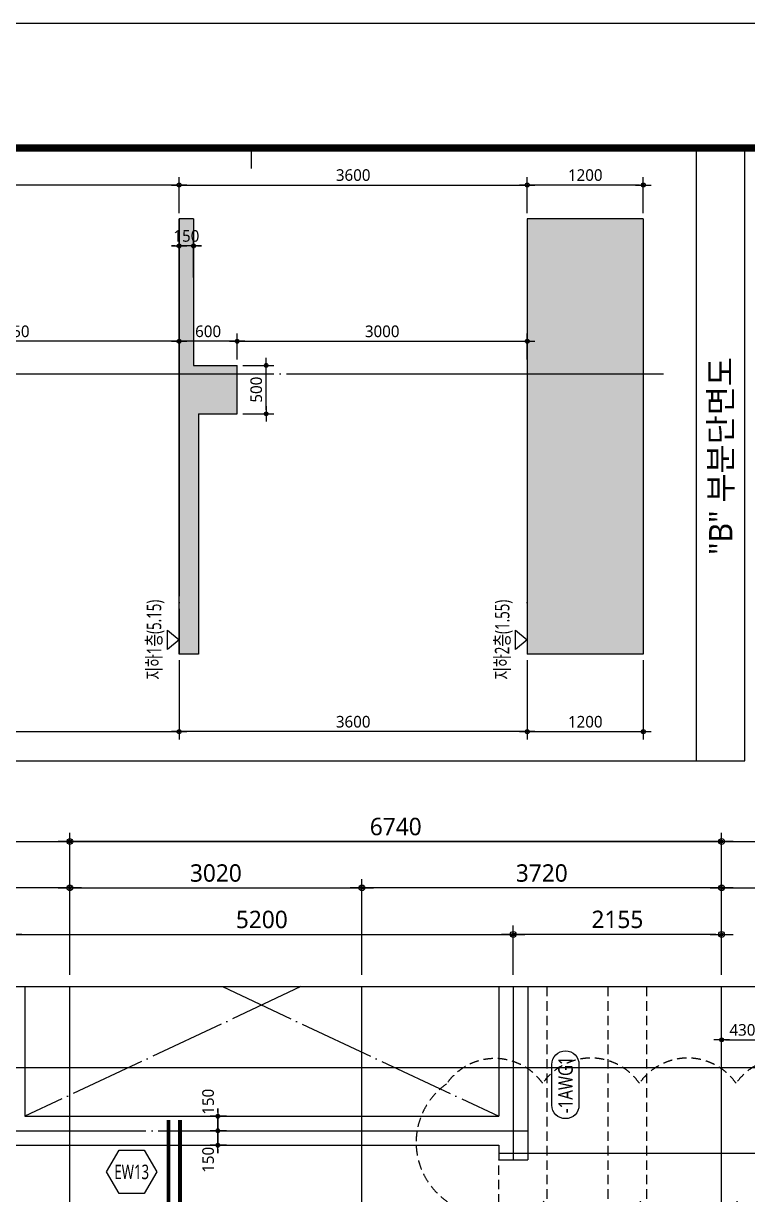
# Model space of a CAD drawing. Header units: millimetres. Extents: x 350420 to 672135, y -312840 to -44390.
# Drawn here: x 579830 to 587318, y -56494 to -44390 of the extents above; entities that cross this region are included whole.
import ezdxf
from ezdxf.enums import TextEntityAlignment as Align
from ezdxf.xclip import XClip

# ---------------------------------------------------------------- set-up
doc = ezdxf.new("R2010")
doc.units = ezdxf.units.MM
doc.header["$LTSCALE"] = 65
doc.header["$XCLIPFRAME"] = 0
for name, pattern in [('CEN', [62, 60, -1, 0, -1]), ('HID2', [7.5, 6, -1.5]), ('XS-지하주차장$0$CEN', [62, 60, -1, 0, -1]), ('XS-지하주차장$0$DDOT', [14, 12, -1, 0, -1]), ('XS-지하주차장$0$HID', [2.3, 1.5, -0.8])]:
    doc.linetypes.add(name, pattern=pattern)
doc.layers.get('Defpoints').update_dxf_attribs({"color": 145})
for name, color, linetype in [('253', 253, 'Continuous'), ('BAR-B', 2, 'HID2'), ('BAR-T', 2, 'Continuous'), ('CEN', 1, 'CEN'), ('DIM', 7, 'Continuous'), ('FORM_고양장항A-1BL-S-성능$0$FORM', 7, 'Continuous'), ('LEADER', 7, 'Continuous'), ('M', 7, 'Continuous'), ('NAME-B', 6, 'Continuous'), ('NAME-W', 4, 'Continuous'), ('SEC', 2, 'Continuous'), ('XS-지하주차장$0$AWG', 5, 'XS-지하주차장$0$HID'), ('XS-지하주차장$0$CEN', 1, 'XS-지하주차장$0$CEN'), ('XS-지하주차장$0$G', 4, 'XS-지하주차장$0$HID'), ('XS-지하주차장$0$OPEN', 9, 'XS-지하주차장$0$DDOT'), ('XS-지하주차장$0$W1', 2, 'Continuous'), ('XS-지하주차장$0$W1-H', 11, 'XS-지하주차장$0$HID')]:
    doc.layers.add(name, color=color, linetype=linetype)
for name, color, linetype, plot in [('DEFPOINT', 144, 'Continuous', False), ('FORM_고양장항A-1BL-S-성능$0$DEFPOINT', 144, 'Continuous', False), ('XS-지하주차장$0$1215', 181, 'XS-지하주차장$0$HID', False), ('XS-지하주차장$0$DEFPOINT', 144, 'Continuous', False)]:
    doc.layers.add(name, color=color, linetype=linetype, plot=plot)
doc.layers.add('TEXT', color=3, linetype='Continuous', lineweight=9)
doc.styles.add('맑은고딕', font='malgun.ttf')
doc.dimstyles.new('DIM_40', dxfattribs={"dimscale": 40, "dimtxt": 3, "dimasz": 1, "dimexe": 2, "dimexo": 1.5, "dimgap": 1, "dimtad": 1, "dimdec": 0, "dimzin": 0, "dimdsep": 46, "dimtxsty": '맑은고딕', "dimblk1": 'DIMDOT', "dimblk2": 'DIMDOT', "dimsah": 1, "dimcen": 0.09, "dimdle": 2, "dimclrd": 7, "dimclre": 7, "dimclrt": 6, "dimadec": 0, "dimazin": 0, "dimtfac": 1, "dimtdec": 0, "dimtix": 1, "dimtmove": 2, "dimatfit": 3, "dimldrblk": 'DIMDOT', "dimfxl": 0, "dimtolj": 1, "dimtzin": 0, "dimarcsym": 0})
doc.dimstyles.new('DIM_60', dxfattribs={"dimscale": 60, "dimtxt": 3, "dimasz": 1, "dimexe": 1.5, "dimexo": 2, "dimgap": 1, "dimtad": 1, "dimdec": 0, "dimzin": 0, "dimdsep": 46, "dimtxsty": '맑은고딕', "dimblk1": 'DIMDOT', "dimblk2": 'DIMDOT', "dimsah": 1, "dimcen": 0.09, "dimdle": 2, "dimclrd": 7, "dimclre": 7, "dimclrt": 3, "dimadec": 0, "dimazin": 0, "dimtfac": 1, "dimtdec": 0, "dimtix": 1, "dimtmove": 2, "dimatfit": 3, "dimldrblk": 'DIMDOT', "dimfxl": 0, "dimtolj": 1, "dimtzin": 0, "dimarcsym": 0})

# ---------------------------------------------------------------- blocks, each defined once
blk = doc.blocks.new('XS-지하주차장$0$B1-6')
at = {"layer": 'XS-지하주차장$0$CEN'}
for p, q in [((25215, 18275), (25215, 27680)), ((24985, 10725), (24985, 18575)), ((16835, 18425), (25285, 18425))]:
    blk.add_line(p, q, dxfattribs=at)
at = {"layer": 'XS-지하주차장$0$OPEN'}
for p, q in [((22535, 13375), (24835, 18275)), ((22535, 18275), (24835, 13375))]:
    blk.add_line(p, q, dxfattribs=at)
at = {"layer": 'XS-지하주차장$0$W1'}
for p, q in [((16835, 18575), (25285, 18575)), ((25285, 18275), (25285, 18575)), ((22535, 18275), (24835, 18275)), ((24835, 13375), (24835, 18275)), ((25135, 10725), (25135, 18275)), ((25135, 18275), (25285, 18275)), ((22535, 13375), (24835, 13375))]:
    blk.add_line(p, q, dxfattribs=at)
blk = doc.blocks.new('XS-지하주차장$0$B2-W')
at = {"layer": 'XS-지하주차장$0$W1-H'}
for p, q in [((123675, 82925), (123675, 74475)), ((118475, 77225), (118475, 74925)), ((123375, 77225), (123375, 74925)), ((118475, 74925), (123375, 74925)), ((115825, 74625), (123375, 74625)), ((123375, 74625), (123375, 74475)), ((123375, 74475), (123675, 74475))]:
    blk.add_line(p, q, dxfattribs=at)
blk = doc.blocks.new('XS-지하주차장')
at = {"layer": 'XS-지하주차장$0$1215'}
blk.add_lwpolyline([(662346, 143239, 0.520567), (663346, 143239, 0.520567), (664346, 143239, 0.520567), (665346, 143239, 0.520567), (666346, 143239, 0.520567), (667346, 143239, 0.520567), (668346, 143239, 0.520567), (669346, 143239, 0.520567), (670346, 143239, 0.520567), (671346, 143239, 0.520567), (672346, 143239, 0.520567), (672734, 143851, 0.520567), (672339, 144456, 0.520567), (671339, 144456, 0.520567), (670339, 144456, 0.520567), (669339, 144456, 0.520567), (668339, 144456, 0.520567), (667339, 144456, 0.520567), (666339, 144456, 0.520567), (665339, 144456, 0.520567), (664339, 144456, 0.520567), (663339, 144456, 0.520567), (662346, 144450, 0.520567)], format="xyb", close=True, dxfattribs=at)
at = {"layer": 'XS-지하주차장$0$AWG'}
for p, q in [((663385, 142515), (663385, 150575)), ((662885, 142015), (662885, 143665))]:
    blk.add_line(p, q, dxfattribs=at)
at = {"layer": 'XS-지하주차장$0$DEFPOINT'}
for p, q in [((655065, 144615), (674804, 166538)), ((684565, 144615), (655065, 144615))]:
    blk.add_line(p, q, dxfattribs=at)
at = {"layer": 'XS-지하주차장$0$G'}
for p, q in [((664015, 142515), (664015, 150575)), ((664415, 142515), (664415, 150575))]:
    blk.add_line(p, q, dxfattribs=at)
at = {"layer": 'XS-지하주차장$0$W1', "rotation": 270}
blk.add_blockref('XS-지하주차장$0$B1-6', (644610, 168950), dxfattribs=at)
at = {"layer": 'XS-지하주차장$0$W1-H'}
blk.add_blockref('XS-지하주차장$0$B2-W', (539510, 69190), dxfattribs=at)
blk = doc.blocks.new('DIMDOT')
at = {"layer": 'DIM', "linetype": 'Continuous'}
blk.add_line((-2, 0), (2, 0), dxfattribs=at)
for radius in [0.5, 0.25]:
    blk.add_circle((0, 0), radius, dxfattribs=at)
blk = doc.blocks.new('*D586')
at = {"layer": 'Defpoints', "color": 0, "linetype": 'Continuous', "transparency": 16777216}
for p in [(580310, -52845), (573570, -54345), (580310, -54345)]:
    blk.add_point(p, dxfattribs=at)
at = {"layer": 'DIM', "color": 7, "linetype": 'Continuous', "lineweight": -2, "transparency": 16777216}
for p, q in [((573570, -54225), (573570, -52755)), ((580310, -54225), (580310, -52755)), ((573630, -52845), (580250, -52845))]:
    blk.add_line(p, q, dxfattribs=at)
at = {"layer": 'DIM', "color": 7, "linetype": 'Continuous', "lineweight": -2, "transparency": 16777216, "xscale": 60, "yscale": 60, "zscale": 60, "rotation": 180}
blk.add_blockref('DIMDOT', (573570, -52845), dxfattribs=at)
at = {"layer": 'DIM', "color": 7, "linetype": 'Continuous', "lineweight": -2, "transparency": 16777216, "xscale": 60, "yscale": 60, "zscale": 60}
blk.add_blockref('DIMDOT', (580310, -52845), dxfattribs=at)
at = {"layer": 'DIM', "color": 3, "linetype": 'Continuous', "transparency": 16777216, "insert": (576940, -52692), "char_height": 180, "attachment_point": 5, "style": '맑은고딕'}
blk.add_mtext('\\A1;6740', dxfattribs=at)
blk = doc.blocks.new('*D588')
at = {"layer": 'Defpoints', "color": 0, "linetype": 'Continuous', "transparency": 16777216}
for p in [(577290, -53325), (577290, -54345), (580310, -54345)]:
    blk.add_point(p, dxfattribs=at)
at = {"layer": 'DIM', "color": 7, "linetype": 'Continuous', "lineweight": -2, "transparency": 16777216}
for p, q in [((577290, -54225), (577290, -53235)), ((580310, -54225), (580310, -53235)), ((580250, -53325), (577350, -53325))]:
    blk.add_line(p, q, dxfattribs=at)
at = {"layer": 'DIM', "color": 7, "linetype": 'Continuous', "lineweight": -2, "transparency": 16777216, "xscale": 60, "yscale": 60, "zscale": 60, "rotation": 180}
blk.add_blockref('DIMDOT', (577290, -53325), dxfattribs=at)
at = {"layer": 'DIM', "color": 7, "linetype": 'Continuous', "lineweight": -2, "transparency": 16777216, "xscale": 60, "yscale": 60, "zscale": 60}
blk.add_blockref('DIMDOT', (580310, -53325), dxfattribs=at)
at = {"layer": 'DIM', "color": 3, "linetype": 'Continuous', "transparency": 16777216, "insert": (578800, -53172), "char_height": 180, "attachment_point": 5, "style": '맑은고딕'}
blk.add_mtext('\\A1;3020', dxfattribs=at)
blk = doc.blocks.new('*D589')
at = {"layer": 'Defpoints', "color": 0, "linetype": 'Continuous', "transparency": 16777216}
for p in [(593790, -52845), (587050, -54345), (593790, -54345)]:
    blk.add_point(p, dxfattribs=at)
at = {"layer": 'DIM', "color": 7, "linetype": 'Continuous', "lineweight": -2, "transparency": 16777216}
for p, q in [((587050, -54225), (587050, -52755)), ((593790, -54225), (593790, -52755)), ((587110, -52845), (593730, -52845))]:
    blk.add_line(p, q, dxfattribs=at)
at = {"layer": 'DIM', "color": 7, "linetype": 'Continuous', "lineweight": -2, "transparency": 16777216, "xscale": 60, "yscale": 60, "zscale": 60, "rotation": 180}
blk.add_blockref('DIMDOT', (587050, -52845), dxfattribs=at)
at = {"layer": 'DIM', "color": 7, "linetype": 'Continuous', "lineweight": -2, "transparency": 16777216, "xscale": 60, "yscale": 60, "zscale": 60}
blk.add_blockref('DIMDOT', (593790, -52845), dxfattribs=at)
at = {"layer": 'DIM', "color": 3, "linetype": 'Continuous', "transparency": 16777216, "insert": (590420, -52692), "char_height": 180, "attachment_point": 5, "style": '맑은고딕'}
blk.add_mtext('\\A1;6740', dxfattribs=at)
blk = doc.blocks.new('*D590')
at = {"layer": 'Defpoints', "color": 0, "linetype": 'Continuous', "transparency": 16777216}
for p in [(590770, -53325), (587050, -54345), (590770, -54345)]:
    blk.add_point(p, dxfattribs=at)
at = {"layer": 'DIM', "color": 7, "linetype": 'Continuous', "lineweight": -2, "transparency": 16777216}
for p, q in [((587050, -54225), (587050, -53235)), ((590770, -54225), (590770, -53235)), ((587110, -53325), (590710, -53325))]:
    blk.add_line(p, q, dxfattribs=at)
at = {"layer": 'DIM', "color": 7, "linetype": 'Continuous', "lineweight": -2, "transparency": 16777216, "xscale": 60, "yscale": 60, "zscale": 60, "rotation": 180}
blk.add_blockref('DIMDOT', (587050, -53325), dxfattribs=at)
at = {"layer": 'DIM', "color": 7, "linetype": 'Continuous', "lineweight": -2, "transparency": 16777216, "xscale": 60, "yscale": 60, "zscale": 60}
blk.add_blockref('DIMDOT', (590770, -53325), dxfattribs=at)
at = {"layer": 'DIM', "color": 3, "linetype": 'Continuous', "transparency": 16777216, "insert": (588910, -53172), "char_height": 180, "attachment_point": 5, "style": '맑은고딕'}
blk.add_mtext('\\A1;3720', dxfattribs=at)
blk = doc.blocks.new('*D592')
at = {"layer": 'Defpoints', "color": 0, "linetype": 'Continuous', "transparency": 16777216}
for p in [(580310, -52845), (580310, -54345), (587050, -54345)]:
    blk.add_point(p, dxfattribs=at)
at = {"layer": 'DIM', "color": 7, "linetype": 'Continuous', "lineweight": -2, "transparency": 16777216}
for p, q in [((580310, -54225), (580310, -52755)), ((587050, -54225), (587050, -52755)), ((586990, -52845), (580370, -52845))]:
    blk.add_line(p, q, dxfattribs=at)
at = {"layer": 'DIM', "color": 7, "linetype": 'Continuous', "lineweight": -2, "transparency": 16777216, "xscale": 60, "yscale": 60, "zscale": 60, "rotation": 180}
blk.add_blockref('DIMDOT', (580310, -52845), dxfattribs=at)
at = {"layer": 'DIM', "color": 7, "linetype": 'Continuous', "lineweight": -2, "transparency": 16777216, "xscale": 60, "yscale": 60, "zscale": 60}
blk.add_blockref('DIMDOT', (587050, -52845), dxfattribs=at)
at = {"layer": 'DIM', "color": 3, "linetype": 'Continuous', "transparency": 16777216, "insert": (583680, -52692), "char_height": 180, "attachment_point": 5, "style": '맑은고딕'}
blk.add_mtext('\\A1;6740', dxfattribs=at)
blk = doc.blocks.new('*D593')
at = {"layer": 'Defpoints', "color": 0, "linetype": 'Continuous', "transparency": 16777216}
for p in [(583330, -53325), (583330, -54345), (587050, -54345)]:
    blk.add_point(p, dxfattribs=at)
at = {"layer": 'DIM', "color": 7, "linetype": 'Continuous', "lineweight": -2, "transparency": 16777216}
for p, q in [((583330, -54225), (583330, -53235)), ((587050, -54225), (587050, -53235)), ((586990, -53325), (583390, -53325))]:
    blk.add_line(p, q, dxfattribs=at)
at = {"layer": 'DIM', "color": 7, "linetype": 'Continuous', "lineweight": -2, "transparency": 16777216, "xscale": 60, "yscale": 60, "zscale": 60, "rotation": 180}
blk.add_blockref('DIMDOT', (583330, -53325), dxfattribs=at)
at = {"layer": 'DIM', "color": 7, "linetype": 'Continuous', "lineweight": -2, "transparency": 16777216, "xscale": 60, "yscale": 60, "zscale": 60}
blk.add_blockref('DIMDOT', (587050, -53325), dxfattribs=at)
at = {"layer": 'DIM', "color": 3, "linetype": 'Continuous', "transparency": 16777216, "insert": (585190, -53172), "char_height": 180, "attachment_point": 5, "style": '맑은고딕'}
blk.add_mtext('\\A1;3720', dxfattribs=at)
blk = doc.blocks.new('*D594')
at = {"layer": 'Defpoints', "color": 0, "linetype": 'Continuous', "transparency": 16777216}
for p in [(583330, -53325), (580310, -54345), (583330, -54345)]:
    blk.add_point(p, dxfattribs=at)
at = {"layer": 'DIM', "color": 7, "linetype": 'Continuous', "lineweight": -2, "transparency": 16777216}
for p, q in [((580310, -54225), (580310, -53235)), ((583330, -54225), (583330, -53235)), ((580370, -53325), (583270, -53325))]:
    blk.add_line(p, q, dxfattribs=at)
at = {"layer": 'DIM', "color": 7, "linetype": 'Continuous', "lineweight": -2, "transparency": 16777216, "xscale": 60, "yscale": 60, "zscale": 60, "rotation": 180}
blk.add_blockref('DIMDOT', (580310, -53325), dxfattribs=at)
at = {"layer": 'DIM', "color": 7, "linetype": 'Continuous', "lineweight": -2, "transparency": 16777216, "xscale": 60, "yscale": 60, "zscale": 60}
blk.add_blockref('DIMDOT', (583330, -53325), dxfattribs=at)
at = {"layer": 'DIM', "color": 3, "linetype": 'Continuous', "transparency": 16777216, "insert": (581820, -53172), "char_height": 180, "attachment_point": 5, "style": '맑은고딕'}
blk.add_mtext('\\A1;3020', dxfattribs=at)
blk = doc.blocks.new('*D640')
at = {"layer": 'Defpoints', "color": 0, "linetype": 'Continuous', "transparency": 16777216}
for p in [(584895, -53805), (579695, -54345), (584895, -54345)]:
    blk.add_point(p, dxfattribs=at)
at = {"layer": 'DIM', "color": 7, "linetype": 'Continuous', "lineweight": -2, "transparency": 16777216}
for p, q in [((579695, -54225), (579695, -53715)), ((584895, -54225), (584895, -53715)), ((579755, -53805), (584835, -53805))]:
    blk.add_line(p, q, dxfattribs=at)
at = {"layer": 'DIM', "color": 7, "linetype": 'Continuous', "lineweight": -2, "transparency": 16777216, "xscale": 60, "yscale": 60, "zscale": 60, "rotation": 180}
blk.add_blockref('DIMDOT', (579695, -53805), dxfattribs=at)
at = {"layer": 'DIM', "color": 7, "linetype": 'Continuous', "lineweight": -2, "transparency": 16777216, "xscale": 60, "yscale": 60, "zscale": 60}
blk.add_blockref('DIMDOT', (584895, -53805), dxfattribs=at)
at = {"layer": 'DIM', "color": 3, "linetype": 'Continuous', "transparency": 16777216, "insert": (582295, -53652), "char_height": 180, "attachment_point": 5, "style": '맑은고딕'}
blk.add_mtext('\\A1;5200', dxfattribs=at)
blk = doc.blocks.new('*D641')
at = {"layer": 'Defpoints', "color": 0, "linetype": 'Continuous', "transparency": 16777216}
for p in [(584895, -53805), (584895, -54345), (587050, -54345)]:
    blk.add_point(p, dxfattribs=at)
at = {"layer": 'DIM', "color": 7, "linetype": 'Continuous', "lineweight": -2, "transparency": 16777216}
for p, q in [((584895, -54225), (584895, -53715)), ((587050, -54225), (587050, -53715)), ((586990, -53805), (584955, -53805))]:
    blk.add_line(p, q, dxfattribs=at)
at = {"layer": 'DIM', "color": 7, "linetype": 'Continuous', "lineweight": -2, "transparency": 16777216, "xscale": 60, "yscale": 60, "zscale": 60, "rotation": 180}
blk.add_blockref('DIMDOT', (584895, -53805), dxfattribs=at)
at = {"layer": 'DIM', "color": 7, "linetype": 'Continuous', "lineweight": -2, "transparency": 16777216, "xscale": 60, "yscale": 60, "zscale": 60}
blk.add_blockref('DIMDOT', (587050, -53805), dxfattribs=at)
at = {"layer": 'DIM', "color": 3, "linetype": 'Continuous', "transparency": 16777216, "insert": (585972, -53651), "char_height": 180, "attachment_point": 5, "style": '맑은고딕'}
blk.add_mtext('\\A1;2155', dxfattribs=at)
blk = doc.blocks.new('*D815')
at = {"layer": 'Defpoints', "color": 0, "linetype": 'Continuous', "transparency": 16777216}
for p in [(581840, -55685), (581990, -55685), (581990, -55835)]:
    blk.add_point(p, dxfattribs=at)
at = {"layer": 'DIM', "color": 7, "linetype": 'Continuous', "lineweight": -2, "transparency": 16777216}
for p, q in [((581840, -55645), (581840, -55605)), ((581930, -55685), (581760, -55685)), ((581840, -55835), (581840, -55685)), ((581930, -55835), (581760, -55835)), ((581840, -55875), (581840, -55915))]:
    blk.add_line(p, q, dxfattribs=at)
at = {"layer": 'DIM', "color": 7, "linetype": 'Continuous', "lineweight": -2, "transparency": 16777216, "xscale": 40, "yscale": 40, "zscale": 40}
for p, rotation in [((581840, -55685), 270), ((581840, -55835), 90)]:
    blk.add_blockref('DIMDOT', p, dxfattribs=dict(at, rotation=rotation))
at = {"layer": 'DIM', "color": 6, "linetype": 'Continuous', "transparency": 16777216, "insert": (581740, -55535), "char_height": 120, "attachment_point": 5, "rotation": 90, "style": '맑은고딕'}
blk.add_mtext('\\A1;150', dxfattribs=at)
blk = doc.blocks.new('*D816')
at = {"layer": 'Defpoints', "color": 0, "linetype": 'Continuous', "transparency": 16777216}
for p in [(581990, -55835), (581840, -55985), (581990, -55985)]:
    blk.add_point(p, dxfattribs=at)
at = {"layer": 'DIM', "color": 7, "linetype": 'Continuous', "lineweight": -2, "transparency": 16777216}
for p, q in [((581840, -55795), (581840, -55755)), ((581930, -55835), (581760, -55835)), ((581840, -55835), (581840, -55985)), ((581930, -55985), (581760, -55985)), ((581840, -56025), (581840, -56065))]:
    blk.add_line(p, q, dxfattribs=at)
at = {"layer": 'DIM', "color": 7, "linetype": 'Continuous', "lineweight": -2, "transparency": 16777216, "xscale": 40, "yscale": 40, "zscale": 40}
for p, rotation in [((581840, -55835), 270), ((581840, -55985), 90)]:
    blk.add_blockref('DIMDOT', p, dxfattribs=dict(at, rotation=rotation))
at = {"layer": 'DIM', "color": 6, "linetype": 'Continuous', "transparency": 16777216, "insert": (581740, -56135), "char_height": 120, "attachment_point": 5, "rotation": 90, "style": '맑은고딕'}
blk.add_mtext('\\A1;150', dxfattribs=at)
blk = doc.blocks.new('*D968')
at = {"layer": 'Defpoints', "color": 0, "linetype": 'Continuous', "transparency": 16777216}
for p in [(587480, -54895), (587050, -56345), (587480, -56345)]:
    blk.add_point(p, dxfattribs=at)
at = {"layer": 'DIM', "color": 7, "linetype": 'Continuous', "lineweight": -2, "transparency": 16777216}
for p, q in [((587050, -56285), (587050, -54815)), ((587480, -56285), (587480, -54815)), ((587090, -54895), (587440, -54895))]:
    blk.add_line(p, q, dxfattribs=at)
at = {"layer": 'DIM', "color": 7, "linetype": 'Continuous', "lineweight": -2, "transparency": 16777216, "xscale": 40, "yscale": 40, "zscale": 40, "rotation": 180}
blk.add_blockref('DIMDOT', (587050, -54895), dxfattribs=at)
at = {"layer": 'DIM', "color": 7, "linetype": 'Continuous', "lineweight": -2, "transparency": 16777216, "xscale": 40, "yscale": 40, "zscale": 40}
blk.add_blockref('DIMDOT', (587480, -54895), dxfattribs=at)
at = {"layer": 'DIM', "color": 6, "linetype": 'Continuous', "transparency": 16777216, "insert": (587265, -54793), "char_height": 120, "attachment_point": 5, "style": '맑은고딕'}
blk.add_mtext('\\A1;430', dxfattribs=at)
blk = doc.blocks.new('FORM_고양장항A-1BL-S-성능')
at = {"layer": 'FORM_고양장항A-1BL-S-성능$0$DEFPOINT', "color": 1}
blk.add_line((391, 569), (391, 572), dxfattribs=at)
at = {"layer": 'FORM_고양장항A-1BL-S-성능$0$DEFPOINT'}
blk.add_lwpolyline([(0, 594), (0, 0), (841, 0), (841, 594), (0, 594)], dxfattribs=at)
at = {"layer": 'FORM_고양장항A-1BL-S-성능$0$FORM'}
for points in [[(25, 573), (25, 21), (757, 21), (757, 573)], [(26, 572), (26, 22), (756, 22), (756, 572)]]:
    blk.add_lwpolyline(points, close=True, dxfattribs=at)
at = {"layer": 'FORM_고양장항A-1BL-S-성능$0$FORM', "const_width": 1}
blk.add_lwpolyline([(25.5, 572.5), (25.5, 21.5), (756.5, 21.5), (756.5, 572.5)], close=True, dxfattribs=at)
blk = doc.blocks.new('*D1069')
at = {"layer": 'Defpoints', "color": 0, "transparency": 16777216}
for p in [(585040, -50910), (586240, -50910), (586240, -51710)]:
    blk.add_point(p, dxfattribs=at)
at = {"layer": 'DIM', "color": 7, "lineweight": -2, "transparency": 16777216}
for p, q in [((585040, -50970), (585040, -51790)), ((586240, -50970), (586240, -51790)), ((585080, -51710), (586200, -51710))]:
    blk.add_line(p, q, dxfattribs=at)
at = {"layer": 'DIM', "color": 7, "lineweight": -2, "transparency": 16777216, "xscale": 40, "yscale": 40, "zscale": 40, "rotation": 180}
blk.add_blockref('DIMDOT', (585040, -51710), dxfattribs=at)
at = {"layer": 'DIM', "color": 7, "lineweight": -2, "transparency": 16777216, "xscale": 40, "yscale": 40, "zscale": 40}
blk.add_blockref('DIMDOT', (586240, -51710), dxfattribs=at)
at = {"layer": 'DIM', "color": 6, "transparency": 16777216, "insert": (585640, -51608), "char_height": 120, "attachment_point": 5, "style": '맑은고딕'}
blk.add_mtext('\\A1;1200', dxfattribs=at)
blk = doc.blocks.new('*D1070')
at = {"layer": 'Defpoints', "color": 0, "transparency": 16777216}
for p in [(581440, -50910), (585040, -50910), (581440, -51710)]:
    blk.add_point(p, dxfattribs=at)
at = {"layer": 'DIM', "color": 7, "lineweight": -2, "transparency": 16777216}
for p, q in [((581440, -50970), (581440, -51790)), ((585040, -50970), (585040, -51790)), ((585000, -51710), (581480, -51710))]:
    blk.add_line(p, q, dxfattribs=at)
at = {"layer": 'DIM', "color": 7, "lineweight": -2, "transparency": 16777216, "xscale": 40, "yscale": 40, "zscale": 40, "rotation": 180}
blk.add_blockref('DIMDOT', (581440, -51710), dxfattribs=at)
at = {"layer": 'DIM', "color": 7, "lineweight": -2, "transparency": 16777216, "xscale": 40, "yscale": 40, "zscale": 40}
blk.add_blockref('DIMDOT', (585040, -51710), dxfattribs=at)
at = {"layer": 'DIM', "color": 6, "transparency": 16777216, "insert": (583240, -51608), "char_height": 120, "attachment_point": 5, "style": '맑은고딕'}
blk.add_mtext('\\A1;3600', dxfattribs=at)
blk = doc.blocks.new('*D1076')
at = {"layer": 'Defpoints', "color": 0, "transparency": 16777216}
for p in [(577190, -50910), (581440, -50910), (581440, -51710)]:
    blk.add_point(p, dxfattribs=at)
at = {"layer": 'DIM', "color": 7, "lineweight": -2, "transparency": 16777216}
for p, q in [((577190, -50970), (577190, -51790)), ((581440, -50970), (581440, -51790)), ((577230, -51710), (581400, -51710))]:
    blk.add_line(p, q, dxfattribs=at)
at = {"layer": 'DIM', "color": 7, "lineweight": -2, "transparency": 16777216, "xscale": 40, "yscale": 40, "zscale": 40, "rotation": 180}
blk.add_blockref('DIMDOT', (577190, -51710), dxfattribs=at)
at = {"layer": 'DIM', "color": 7, "lineweight": -2, "transparency": 16777216, "xscale": 40, "yscale": 40, "zscale": 40}
blk.add_blockref('DIMDOT', (581440, -51710), dxfattribs=at)
at = {"layer": 'DIM', "color": 6, "transparency": 16777216, "insert": (579315, -51608), "char_height": 120, "attachment_point": 5, "style": '맑은고딕'}
blk.add_mtext('\\A1;4250', dxfattribs=at)
blk = doc.blocks.new('*D1077')
at = {"layer": 'Defpoints', "color": 0, "transparency": 16777216}
for p in [(581440, -47675), (581440, -47925), (582040, -47925)]:
    blk.add_point(p, dxfattribs=at)
at = {"layer": 'DIM', "color": 7, "lineweight": -2, "transparency": 16777216}
for p, q in [((581440, -47865), (581440, -47595)), ((582000, -47675), (581480, -47675)), ((582040, -47865), (582040, -47595))]:
    blk.add_line(p, q, dxfattribs=at)
at = {"layer": 'DIM', "color": 7, "lineweight": -2, "transparency": 16777216, "xscale": 40, "yscale": 40, "zscale": 40, "rotation": 180}
blk.add_blockref('DIMDOT', (581440, -47675), dxfattribs=at)
at = {"layer": 'DIM', "color": 7, "lineweight": -2, "transparency": 16777216, "xscale": 40, "yscale": 40, "zscale": 40}
blk.add_blockref('DIMDOT', (582040, -47675), dxfattribs=at)
at = {"layer": 'DIM', "color": 6, "transparency": 16777216, "insert": (581740, -47573), "char_height": 120, "attachment_point": 5, "style": '맑은고딕'}
blk.add_mtext('\\A1;600', dxfattribs=at)
blk = doc.blocks.new('*D1086')
at = {"layer": 'Defpoints', "color": 0, "transparency": 16777216}
for p in [(575990, -46060), (575990, -46410), (581440, -46410)]:
    blk.add_point(p, dxfattribs=at)
at = {"layer": 'DIM', "color": 7, "lineweight": -2, "transparency": 16777216}
for p, q in [((575990, -46350), (575990, -45980)), ((581440, -46350), (581440, -45980)), ((581400, -46060), (576030, -46060))]:
    blk.add_line(p, q, dxfattribs=at)
at = {"layer": 'DIM', "color": 7, "lineweight": -2, "transparency": 16777216, "xscale": 40, "yscale": 40, "zscale": 40, "rotation": 180}
blk.add_blockref('DIMDOT', (575990, -46060), dxfattribs=at)
at = {"layer": 'DIM', "color": 7, "lineweight": -2, "transparency": 16777216, "xscale": 40, "yscale": 40, "zscale": 40}
blk.add_blockref('DIMDOT', (581440, -46060), dxfattribs=at)
at = {"layer": 'DIM', "color": 6, "transparency": 16777216, "insert": (578715, -45958), "char_height": 120, "attachment_point": 5, "style": '맑은고딕'}
blk.add_mtext('\\A1;5450', dxfattribs=at)
blk = doc.blocks.new('*D1087')
at = {"layer": 'Defpoints', "color": 0, "transparency": 16777216}
for p in [(585040, -46060), (581440, -46410), (585040, -46410)]:
    blk.add_point(p, dxfattribs=at)
at = {"layer": 'DIM', "color": 7, "lineweight": -2, "transparency": 16777216}
for p, q in [((581440, -46350), (581440, -45980)), ((585040, -46350), (585040, -45980)), ((581480, -46060), (585000, -46060))]:
    blk.add_line(p, q, dxfattribs=at)
at = {"layer": 'DIM', "color": 7, "lineweight": -2, "transparency": 16777216, "xscale": 40, "yscale": 40, "zscale": 40, "rotation": 180}
blk.add_blockref('DIMDOT', (581440, -46060), dxfattribs=at)
at = {"layer": 'DIM', "color": 7, "lineweight": -2, "transparency": 16777216, "xscale": 40, "yscale": 40, "zscale": 40}
blk.add_blockref('DIMDOT', (585040, -46060), dxfattribs=at)
at = {"layer": 'DIM', "color": 6, "transparency": 16777216, "insert": (583240, -45958), "char_height": 120, "attachment_point": 5, "style": '맑은고딕'}
blk.add_mtext('\\A1;3600', dxfattribs=at)
blk = doc.blocks.new('*D1088')
at = {"layer": 'Defpoints', "color": 0, "transparency": 16777216}
for p in [(585040, -46060), (585040, -46410), (586240, -46410)]:
    blk.add_point(p, dxfattribs=at)
at = {"layer": 'DIM', "color": 7, "lineweight": -2, "transparency": 16777216}
for p, q in [((585040, -46350), (585040, -45980)), ((586240, -46350), (586240, -45980)), ((586200, -46060), (585080, -46060))]:
    blk.add_line(p, q, dxfattribs=at)
at = {"layer": 'DIM', "color": 7, "lineweight": -2, "transparency": 16777216, "xscale": 40, "yscale": 40, "zscale": 40, "rotation": 180}
blk.add_blockref('DIMDOT', (585040, -46060), dxfattribs=at)
at = {"layer": 'DIM', "color": 7, "lineweight": -2, "transparency": 16777216, "xscale": 40, "yscale": 40, "zscale": 40}
blk.add_blockref('DIMDOT', (586240, -46060), dxfattribs=at)
at = {"layer": 'DIM', "color": 6, "transparency": 16777216, "insert": (585640, -45958), "char_height": 120, "attachment_point": 5, "style": '맑은고딕'}
blk.add_mtext('\\A1;1200', dxfattribs=at)
blk = doc.blocks.new('*D1089')
at = {"layer": 'Defpoints', "color": 0, "transparency": 16777216}
for p in [(581440, -46690), (581440, -47077), (581590, -47077)]:
    blk.add_point(p, dxfattribs=at)
at = {"layer": 'DIM', "color": 7, "lineweight": -2, "transparency": 16777216}
for p, q in [((581400, -46690), (581360, -46690)), ((581440, -47017), (581440, -46610)), ((581590, -46690), (581440, -46690)), ((581590, -47017), (581590, -46610)), ((581630, -46690), (581670, -46690))]:
    blk.add_line(p, q, dxfattribs=at)
at = {"layer": 'DIM', "color": 7, "lineweight": -2, "transparency": 16777216, "xscale": 40, "yscale": 40, "zscale": 40}
blk.add_blockref('DIMDOT', (581440, -46690), dxfattribs=at)
at = {"layer": 'DIM', "color": 7, "lineweight": -2, "transparency": 16777216, "xscale": 40, "yscale": 40, "zscale": 40, "rotation": 180}
blk.add_blockref('DIMDOT', (581590, -46690), dxfattribs=at)
at = {"layer": 'DIM', "color": 6, "transparency": 16777216, "insert": (581515, -46587), "char_height": 120, "attachment_point": 5, "style": '맑은고딕'}
blk.add_mtext('\\A1;150', dxfattribs=at)
blk = doc.blocks.new('*D1098')
at = {"layer": 'Defpoints', "color": 0, "transparency": 16777216}
for p in [(582040, -47925), (582340, -47925), (582040, -48425)]:
    blk.add_point(p, dxfattribs=at)
at = {"layer": 'DIM', "color": 7, "lineweight": -2, "transparency": 16777216}
for p, q in [((582100, -47925), (582420, -47925)), ((582340, -48385), (582340, -47965)), ((582100, -48425), (582420, -48425))]:
    blk.add_line(p, q, dxfattribs=at)
at = {"layer": 'DIM', "color": 7, "lineweight": -2, "transparency": 16777216, "xscale": 40, "yscale": 40, "zscale": 40}
for p, rotation in [((582340, -47925), 90), ((582340, -48425), 270)]:
    blk.add_blockref('DIMDOT', p, dxfattribs=dict(at, rotation=rotation))
at = {"layer": 'DIM', "color": 6, "transparency": 16777216, "insert": (582238, -48175), "char_height": 120, "attachment_point": 5, "rotation": 90, "style": '맑은고딕'}
blk.add_mtext('\\A1;500', dxfattribs=at)
blk = doc.blocks.new('*D1099')
at = {"layer": 'Defpoints', "color": 0, "transparency": 16777216}
for p in [(577990, -47675), (577990, -47925), (581440, -47925)]:
    blk.add_point(p, dxfattribs=at)
at = {"layer": 'DIM', "color": 7, "lineweight": -2, "transparency": 16777216}
for p, q in [((577990, -47865), (577990, -47595)), ((581400, -47675), (578030, -47675)), ((581440, -47865), (581440, -47595))]:
    blk.add_line(p, q, dxfattribs=at)
at = {"layer": 'DIM', "color": 7, "lineweight": -2, "transparency": 16777216, "xscale": 40, "yscale": 40, "zscale": 40, "rotation": 180}
blk.add_blockref('DIMDOT', (577990, -47675), dxfattribs=at)
at = {"layer": 'DIM', "color": 7, "lineweight": -2, "transparency": 16777216, "xscale": 40, "yscale": 40, "zscale": 40}
blk.add_blockref('DIMDOT', (581440, -47675), dxfattribs=at)
at = {"layer": 'DIM', "color": 6, "transparency": 16777216, "insert": (579715, -47573), "char_height": 120, "attachment_point": 5, "style": '맑은고딕'}
blk.add_mtext('\\A1;3450', dxfattribs=at)
blk = doc.blocks.new('*D1102')
at = {"layer": 'Defpoints', "color": 0, "transparency": 16777216}
for p in [(585040, -47675), (582040, -47925), (585040, -47925)]:
    blk.add_point(p, dxfattribs=at)
at = {"layer": 'DIM', "color": 7, "lineweight": -2, "transparency": 16777216}
for p, q in [((582040, -47865), (582040, -47595)), ((582080, -47675), (585000, -47675)), ((585040, -47865), (585040, -47595))]:
    blk.add_line(p, q, dxfattribs=at)
at = {"layer": 'DIM', "color": 7, "lineweight": -2, "transparency": 16777216, "xscale": 40, "yscale": 40, "zscale": 40, "rotation": 180}
blk.add_blockref('DIMDOT', (582040, -47675), dxfattribs=at)
at = {"layer": 'DIM', "color": 7, "lineweight": -2, "transparency": 16777216, "xscale": 40, "yscale": 40, "zscale": 40}
blk.add_blockref('DIMDOT', (585040, -47675), dxfattribs=at)
at = {"layer": 'DIM', "color": 6, "transparency": 16777216, "insert": (583540, -47573), "char_height": 120, "attachment_point": 5, "style": '맑은고딕'}
blk.add_mtext('\\A1;3000', dxfattribs=at)

msp = doc.modelspace()

# ---------------------------------------------------------------- hatches: boundary and pattern name
at = {"layer": '253'}
h = msp.add_hatch(color=256, dxfattribs=at)
h.dxf.hatch_style = 1
h.paths.add_polyline_path([(581640, -50910), (581440, -50910), (581440, -46410), (581590, -46410), (581590, -47925), (582040, -47925), (582040, -48425), (581640, -48425)])
h = msp.add_hatch(color=256, dxfattribs=at)
h.dxf.hatch_style = 1
h.paths.add_polyline_path([(586240, -50910), (585040, -50910), (585040, -46410), (586240, -46410)])

# ---------------------------------------------------------------- linework, layer by layer
for p, q in [((581590, -46410), (581440, -46410)), ((586240, -46410), (585040, -46410)), ((581640, -50910), (581440, -50910)), ((586240, -50910), (585040, -50910))]:
    msp.add_line(p, q, dxfattribs=at)
at = {"layer": 'BAR-B', "const_width": 40}
msp.add_lwpolyline([(581450, -65785), (581450, -55725)], dxfattribs=at)
at = {"layer": 'BAR-T', "const_width": 40}
msp.add_lwpolyline([(581330, -65785), (581330, -55725)], dxfattribs=at)
at = {"layer": 'CEN'}
for p, q in [((581440, -46410), (581440, -50910)), ((585040, -46410), (585040, -50910)), ((574490, -48010), (586455, -48010)), ((580310, -57485), (580310, -54345)), ((583330, -57485), (583330, -54345)), ((587050, -57485), (587050, -54345))]:
    msp.add_line(p, q, dxfattribs=at)
at = {"layer": 'DEFPOINT'}
for points in [[(563530, -52845), (597090, -52845), (597090, -70410), (563530, -70410)], [(565330, -54345), (595290, -54345), (595290, -68910), (565330, -68910)]]:
    msp.add_lwpolyline(points, close=True, dxfattribs=at)
at = {"layer": 'LEADER', "color": 7}
msp.add_line((586790, -52010), (586790, -45710), dxfattribs=at)
msp.add_lwpolyline([(587290, -45710), (573790, -45710), (573790, -52010), (587290, -52010)], close=True, dxfattribs=at)
at = {"layer": 'LEADER'}
for points in [[(581320, -50660), (581440, -50760), (581320, -50860)], [(584920, -50660), (585040, -50760), (584920, -50860)]]:
    msp.add_lwpolyline(points, close=True, dxfattribs=at)
at = {"layer": 'M'}
msp.add_lwpolyline([(585295, -55569.7), (585295, -55149.7, -1), (585575, -55149.7), (585575, -55569.7, -1)], format="xyb", close=True, dxfattribs=at)
msp.add_lwpolyline([(580819.7, -56485), (580689.8, -56260), (580819.7, -56035), (581079.5, -56035), (581209.4, -56260), (581079.5, -56485)], close=True, dxfattribs=at)
at = {"layer": 'SEC'}
for p, q in [((581440, -50910), (581440, -46410)), ((581590, -46410), (581590, -47925)), ((585040, -46410), (585040, -50910)), ((586240, -46410), (586240, -50910)), ((581590, -47925), (582040, -47925)), ((582040, -48425), (582040, -47925)), ((581640, -48425), (581640, -50910)), ((581640, -48425), (582040, -48425))]:
    msp.add_line(p, q, dxfattribs=at)

# ---------------------------------------------------------------- block references
at = {"xscale": 60, "yscale": 60, "zscale": 60}
msp.add_blockref('FORM_고양장항A-1BL-S-성능', (558730, -80030), dxfattribs=at)
ref = msp.add_blockref('XS-지하주차장', (-78140, -199800))
XClip(ref).set_block_clipping_path([(643469.9999999981, 130890.0000000019), (673429.9999999894, 145455.0000000002)])

# ---------------------------------------------------------------- texts
at = {"layer": 'NAME-B', "style": '맑은고딕', "width": 0.8}
msp.add_text('-1AWG1', height=150, rotation=90, dxfattribs=at).set_placement((585435, -55359.7), align=Align.MIDDLE)
at = {"layer": 'NAME-W', "style": '맑은고딕', "width": 0.7}
msp.add_text('EW13', height=150, dxfattribs=at).set_placement((580949.6, -56260), align=Align.MIDDLE)
at = {"layer": 'TEXT', "style": '맑은고딕'}
msp.add_text('"B" 부분단면도', height=240, rotation=90, dxfattribs=at).set_placement((587040, -48860), align=Align.MIDDLE_CENTER)
at = {"layer": 'TEXT', "style": '맑은고딕', "width": 0.7}
for s, p in [('지하1층(5.15)', (581180, -50760)), ('지하2층(1.55)', (584780, -50760))]:
    msp.add_text(s, height=150, rotation=90, dxfattribs=at).set_placement(p, align=Align.MIDDLE_CENTER)

# ---------------------------------------------------------------- dimensions: what is measured, and where the dimension line sits
at = {"layer": 'DIM'}
for base, p1, p2, angle, picture, middle in [((575990, -46060), (581440, -46410), (575990, -46410), 180, '*D1086', (578715, -45958)), ((585040, -46060), (586240, -46410), (585040, -46410), 180, '*D1088', (585640, -45957.6)), ((581440, -46689.7), (581590, -47077.2), (581440, -47077.2), 180, '*D1089', (581515, -46587.3)), ((577990, -47675), (581440, -47925), (577990, -47925), 180, '*D1099', (579715, -47573)), ((581440, -47675), (582040, -47925), (581440, -47925), 180, '*D1077', (581740, -47573)), ((582340, -47925), (582040, -48425), (582040, -47925), 90, '*D1098', (582238, -48175)), ((581440, -51710), (585040, -50910), (581440, -50910), 180, '*D1070', (583240, -51608))]:
    dim = msp.add_linear_dim(base=base, p1=p1, p2=p2, angle=angle, dimstyle='DIM_40', dxfattribs=at)
    dim.commit()
    dim.dimension.update_dxf_attribs({"geometry": picture, "text_midpoint": middle})
for base, p1, p2, picture, middle in [((585040, -46060), (581440, -46410), (585040, -46410), '*D1087', (583240, -45958)), ((585040, -47675), (582040, -47925), (585040, -47925), '*D1102', (583540, -47573)), ((581440, -51710), (577190, -50910), (581440, -50910), '*D1076', (579315, -51608)), ((586240, -51710), (585040, -50910), (586240, -50910), '*D1069', (585640, -51607.6))]:
    dim = msp.add_linear_dim(base=base, p1=p1, p2=p2, dimstyle='DIM_40', dxfattribs=at)
    dim.commit()
    dim.dimension.update_dxf_attribs({"geometry": picture, "text_midpoint": middle})
at = {"layer": 'DIM', "linetype": 'Continuous'}
for base, p1, p2, dimstyle, picture, middle in [((580310, -52845), (573570, -54345), (580310, -54345), 'DIM_60', '*D586', (576940, -52692)), ((593790, -52845), (587050, -54345), (593790, -54345), 'DIM_60', '*D589', (590420, -52692)), ((583330, -53325), (580310, -54345), (583330, -54345), 'DIM_60', '*D594', (581820, -53172)), ((590770, -53325), (587050, -54345), (590770, -54345), 'DIM_60', '*D590', (588910, -53172)), ((584895, -53805), (579695, -54345), (584895, -54345), 'DIM_60', '*D640', (582295, -53652)), ((587480, -54895), (587050, -56345), (587480, -56345), 'DIM_40', '*D968', (587265, -54793))]:
    dim = msp.add_linear_dim(base=base, p1=p1, p2=p2, dimstyle=dimstyle, dxfattribs=at)
    dim.commit()
    dim.dimension.update_dxf_attribs({"geometry": picture, "text_midpoint": middle})
for base, p1, p2, picture, middle in [((580310, -52845), (587050, -54345), (580310, -54345), '*D592', (583680, -52692)), ((577290, -53325), (580310, -54345), (577290, -54345), '*D588', (578800, -53172)), ((583330, -53325), (587050, -54345), (583330, -54345), '*D593', (585190, -53172)), ((584895, -53805), (587050, -54345), (584895, -54345), '*D641', (585972.5, -53651.5))]:
    dim = msp.add_linear_dim(base=base, p1=p1, p2=p2, angle=180, dimstyle='DIM_60', dxfattribs=at)
    dim.commit()
    dim.dimension.update_dxf_attribs({"geometry": picture, "text_midpoint": middle})
for base, p2, angle, picture, middle in [((581840.5, -55685), (581990.5, -55685), 90, '*D815', (581740.4, -55535)), ((581840.5, -55985), (581990.5, -55985), 270, '*D816', (581740.4, -56135))]:
    dim = msp.add_linear_dim(base=base, p1=(581990.5, -55835), p2=p2, angle=angle, dimstyle='DIM_40', dxfattribs=at)
    dim.commit()
    dim.dimension.update_dxf_attribs({"geometry": picture, "text_midpoint": middle, "dimtype": 160})

doc.saveas('drawing.dxf')
